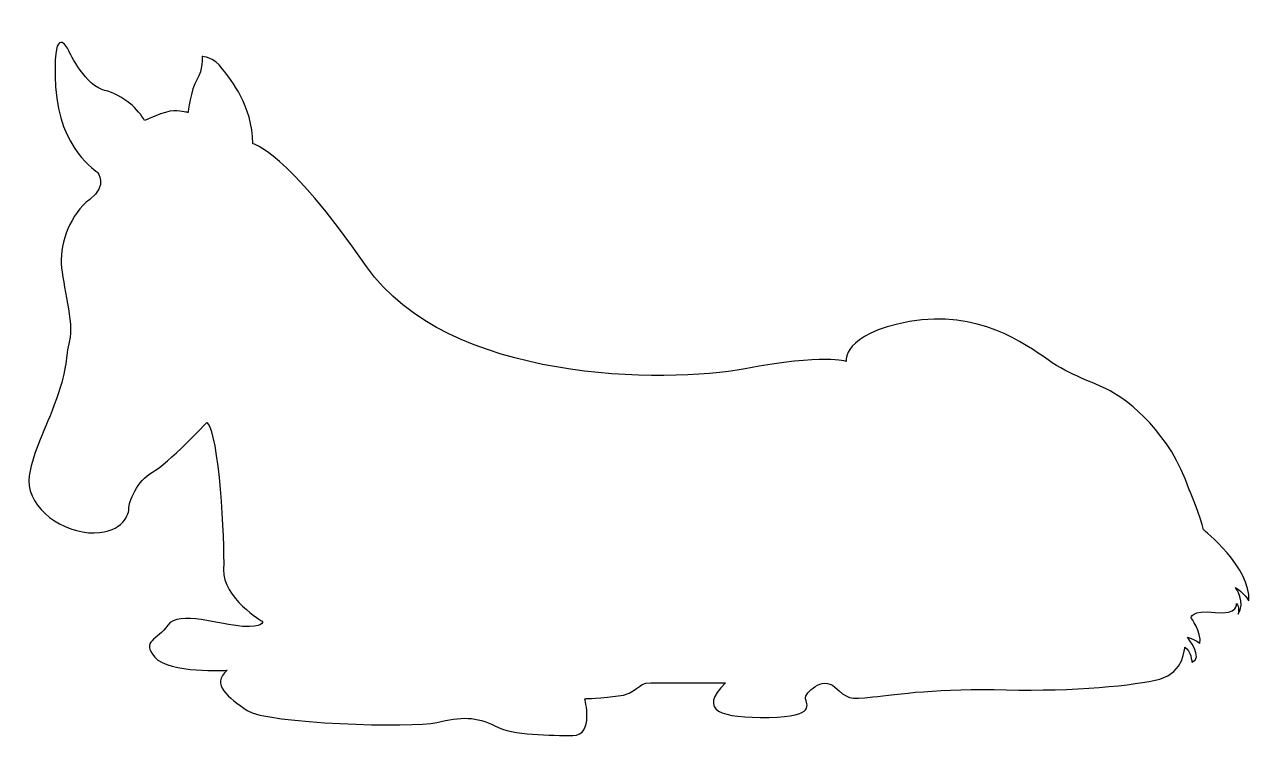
# Model space of a CAD drawing. Header units: centimetres. Extents: x -9 to 9, y -5.1 to 5.3.
import ezdxf

# ---------------------------------------------------------------- set-up
doc = ezdxf.new("R2010")
doc.units = ezdxf.units.CM
doc.header["$MEASUREMENT"] = 0
doc.layers.add('Camada 1', color=7, linetype='Continuous')

msp = doc.modelspace()

# ---------------------------------------------------------------- linework, layer by layer
at = {"layer": 'Camada 1'}
msp.add_open_spline([(-7.92885, 3.1698), (-7.92885, 3.1698), (-8.48829, 3.5081), (-8.54033, 4.41874), (-8.54033, 4.41874), (-8.5924, 5.32944), (-8.39727, 5.04321), (-8.35819, 4.9651), (-8.35819, 4.9651), (-8.31911, 4.88705), (-8.09803, 4.43173), (-7.82484, 4.36672), (-7.82484, 4.36672), (-7.55155, 4.30169), (-7.31745, 4.08052), (-7.2394, 3.92442), (-7.2394, 3.92442), (-7.2394, 3.92442), (-6.94016, 4.06748), (-6.81003, 4.06748), (-6.81003, 4.06748), (-6.67999, 4.06748), (-6.60186, 4.04144), (-6.60186, 4.04144), (-6.60186, 4.04144), (-6.60186, 4.04144), (-6.56289, 4.37966), (-6.47182, 4.5228), (-6.47182, 4.5228), (-6.38078, 4.66594), (-6.39369, 4.8611), (-6.39369, 4.8611), (-6.39369, 4.8611), (-6.39369, 4.8611), (-6.22459, 4.8611), (-6.09445, 4.67896), (-6.09445, 4.67896), (-5.96441, 4.49674), (-5.66519, 4.15855), (-5.65217, 3.58612), (-5.65217, 3.58612), (-5.65217, 3.58612), (-5.17089, 3.49508), (-3.98691, 1.79082), (-3.98691, 1.79082), (-2.80301, 0.08648), (0.39732, 0.07346), (1.55516, 0.29465), (1.55516, 0.29465), (2.713, 0.51584), (3.0382, 0.39874), (3.0382, 0.39874), (3.0382, 0.39874), (3.0382, 0.39874), (2.96025, 0.80204), (3.96194, 0.98418), (3.96194, 0.98418), (4.96363, 1.16629), (5.65324, 0.6589), (5.99145, 0.42477), (5.99145, 0.42477), (6.32972, 0.19056), (6.62888, 0.11251), (6.90207, -0.03063), (6.90207, -0.03063), (7.17533, -0.17369), (7.78676, -0.65505), (8.05994, -1.47473), (8.05994, -1.47473), (8.05994, -1.47473), (8.22914, -1.87793), (8.26811, -2.06007), (8.26811, -2.06007), (8.26811, -2.06007), (8.97066, -2.61956), (8.93158, -3.10091), (8.93158, -3.10091), (8.93158, -3.10091), (8.85363, -2.97079), (8.73653, -2.90575), (8.73653, -2.90575), (8.73653, -2.90575), (8.89258, -3.12694), (8.7755, -3.29606), (8.7755, -3.29606), (8.7755, -3.29606), (8.80154, -3.17896), (8.74946, -3.1399), (8.74946, -3.1399), (8.74946, -3.1399), (8.78846, -3.3091), (8.4373, -3.27002), (8.4373, -3.27002), (8.08599, -3.23094), (8.08599, -3.34805), (8.08599, -3.34805), (8.08599, -3.34805), (8.08599, -3.34805), (8.24215, -3.55622), (8.21611, -3.72535), (8.21611, -3.72535), (8.21611, -3.72535), (8.151, -3.66032), (8.03389, -3.63428), (8.03389, -3.63428), (8.03389, -3.63428), (8.28122, -3.94654), (8.09908, -3.99856), (8.09908, -3.99856), (8.09908, -3.99856), (8.08598, -3.82944), (7.99491, -3.77745), (7.99491, -3.77745), (7.99491, -3.77745), (7.98197, -4.15475), (7.63063, -4.24579), (7.63063, -4.24579), (7.27929, -4.33683), (6.35574, -4.42793), (5.37995, -4.40187), (5.37995, -4.40187), (4.4043, -4.37583), (3.77978, -4.46698), (3.42846, -4.50596), (3.42846, -4.50596), (3.07725, -4.54504), (3.05119, -4.532), (2.86916, -4.36282), (2.86916, -4.36282), (2.68694, -4.1937), (2.42678, -4.45397), (2.43977, -4.53202), (2.43977, -4.53202), (2.45279, -4.61005), (2.60889, -4.79218), (1.90634, -4.8052), (1.90634, -4.8052), (1.20379, -4.81822), (0.85258, -4.71416), (1.26891, -4.29781), (1.26891, -4.29781), (1.26891, -4.29781), (0.39727, -4.29781), (0.17605, -4.29781), (0.17605, -4.29781), (-0.04504, -4.29781), (0.00695, -4.46262), (-0.33991, -4.49731), (-0.33991, -4.49731), (-0.68694, -4.53202), (-0.79095, -4.53202), (-0.79095, -4.53202), (-0.79095, -4.53202), (-0.79095, -4.53202), (-0.65218, -5.06973), (-0.96441, -5.06973), (-0.96441, -5.06973), (-1.27667, -5.06973), (-1.8491, -5.06973), (-2.10926, -4.93096), (-2.10926, -4.93096), (-2.36942, -4.79219), (-2.61239, -4.79219), (-2.95923, -4.87897), (-2.95923, -4.87897), (-3.30618, -4.96565), (-5.45708, -4.89625), (-5.73463, -4.70548), (-5.73463, -4.70548), (-6.01218, -4.51469), (-6.27234, -4.32382), (-6.02948, -4.11567), (-6.02948, -4.11567), (-6.02948, -4.11567), (-6.87945, -4.16766), (-7.08763, -3.92488), (-7.08763, -3.92488), (-7.2958, -3.68202), (-7.05286, -3.68202), (-6.89676, -3.45646), (-6.89676, -3.45646), (-6.74068, -3.23101), (-6.11619, -3.45646), (-5.804, -3.47384), (-5.804, -3.47384), (-5.49174, -3.49122), (-5.50912, -3.40447), (-5.50912, -3.40447), (-5.50912, -3.40447), (-5.50912, -3.40447), (-6.09885, -3.05752), (-6.08155, -2.64125), (-6.08155, -2.64125), (-6.06417, -2.22493), (-6.15095, -0.64642), (-6.32433, -0.49027), (-6.32433, -0.49027), (-6.32433, -0.49027), (-6.89676, -1.09738), (-7.12231, -1.21885), (-7.12231, -1.21885), (-7.34779, -1.34024), (-7.46918, -1.6525), (-7.46918, -1.75656), (-7.46918, -1.75656), (-7.46918, -1.86067), (-7.59065, -2.13814), (-8.05899, -2.10351), (-8.05899, -2.10351), (-8.52728, -2.06874), (-8.99567, -1.66972), (-8.92627, -1.27078), (-8.92627, -1.27078), (-8.85687, -0.87184), (-8.70077, -0.62895), (-8.52728, -0.14334), (-8.52728, -0.14334), (-8.35382, 0.34238), (-8.40589, 0.44647), (-8.33652, 0.70671), (-8.33652, 0.70671), (-8.26712, 0.96687), (-8.44058, 1.52192), (-8.45796, 1.83415), (-8.45796, 1.83415), (-8.47529, 2.14641), (-8.31913, 2.56273), (-8.04159, 2.77083), (-8.04159, 2.77083), (-7.76409, 2.97901), (-7.92885, 3.1698), (-7.92885, 3.1698)], degree=3, knots=[0, 0, 0, 0, 0.01694915, 0.01694915, 0.01694915, 0.01694915, 0.03389831, 0.03389831, 0.03389831, 0.03389831, 0.05084746, 0.05084746, 0.05084746, 0.05084746, 0.06779661, 0.06779661, 0.06779661, 0.06779661, 0.08474576, 0.08474576, 0.08474576, 0.08474576, 0.10169492, 0.10169492, 0.10169492, 0.10169492, 0.11864407, 0.11864407, 0.11864407, 0.11864407, 0.13559322, 0.13559322, 0.13559322, 0.13559322, 0.15254237, 0.15254237, 0.15254237, 0.15254237, 0.16949153, 0.16949153, 0.16949153, 0.16949153, 0.18644068, 0.18644068, 0.18644068, 0.18644068, 0.20338983, 0.20338983, 0.20338983, 0.20338983, 0.22033898, 0.22033898, 0.22033898, 0.22033898, 0.23728814, 0.23728814, 0.23728814, 0.23728814, 0.25423729, 0.25423729, 0.25423729, 0.25423729, 0.27118644, 0.27118644, 0.27118644, 0.27118644, 0.28813559, 0.28813559, 0.28813559, 0.28813559, 0.30508475, 0.30508475, 0.30508475, 0.30508475, 0.3220339, 0.3220339, 0.3220339, 0.3220339, 0.33898305, 0.33898305, 0.33898305, 0.33898305, 0.3559322, 0.3559322, 0.3559322, 0.3559322, 0.37288136, 0.37288136, 0.37288136, 0.37288136, 0.38983051, 0.38983051, 0.38983051, 0.38983051, 0.40677966, 0.40677966, 0.40677966, 0.40677966, 0.42372881, 0.42372881, 0.42372881, 0.42372881, 0.44067797, 0.44067797, 0.44067797, 0.44067797, 0.45762712, 0.45762712, 0.45762712, 0.45762712, 0.47457627, 0.47457627, 0.47457627, 0.47457627, 0.49152542, 0.49152542, 0.49152542, 0.49152542, 0.50847458, 0.50847458, 0.50847458, 0.50847458, 0.52542373, 0.52542373, 0.52542373, 0.52542373, 0.54237288, 0.54237288, 0.54237288, 0.54237288, 0.55932203, 0.55932203, 0.55932203, 0.55932203, 0.57627119, 0.57627119, 0.57627119, 0.57627119, 0.59322034, 0.59322034, 0.59322034, 0.59322034, 0.61016949, 0.61016949, 0.61016949, 0.61016949, 0.62711864, 0.62711864, 0.62711864, 0.62711864, 0.6440678, 0.6440678, 0.6440678, 0.6440678, 0.66101695, 0.66101695, 0.66101695, 0.66101695, 0.6779661, 0.6779661, 0.6779661, 0.6779661, 0.69491525, 0.69491525, 0.69491525, 0.69491525, 0.71186441, 0.71186441, 0.71186441, 0.71186441, 0.72881356, 0.72881356, 0.72881356, 0.72881356, 0.74576271, 0.74576271, 0.74576271, 0.74576271, 0.76271186, 0.76271186, 0.76271186, 0.76271186, 0.77966102, 0.77966102, 0.77966102, 0.77966102, 0.79661017, 0.79661017, 0.79661017, 0.79661017, 0.81355932, 0.81355932, 0.81355932, 0.81355932, 0.83050847, 0.83050847, 0.83050847, 0.83050847, 0.84745763, 0.84745763, 0.84745763, 0.84745763, 0.86440678, 0.86440678, 0.86440678, 0.86440678, 0.88135593, 0.88135593, 0.88135593, 0.88135593, 0.89830508, 0.89830508, 0.89830508, 0.89830508, 0.91525424, 0.91525424, 0.91525424, 0.91525424, 0.93220339, 0.93220339, 0.93220339, 0.93220339, 0.94915254, 0.94915254, 0.94915254, 0.94915254, 0.96610169, 0.96610169, 0.96610169, 0.96610169, 1, 1, 1, 1], dxfattribs=at)

doc.saveas('drawing.dxf')
